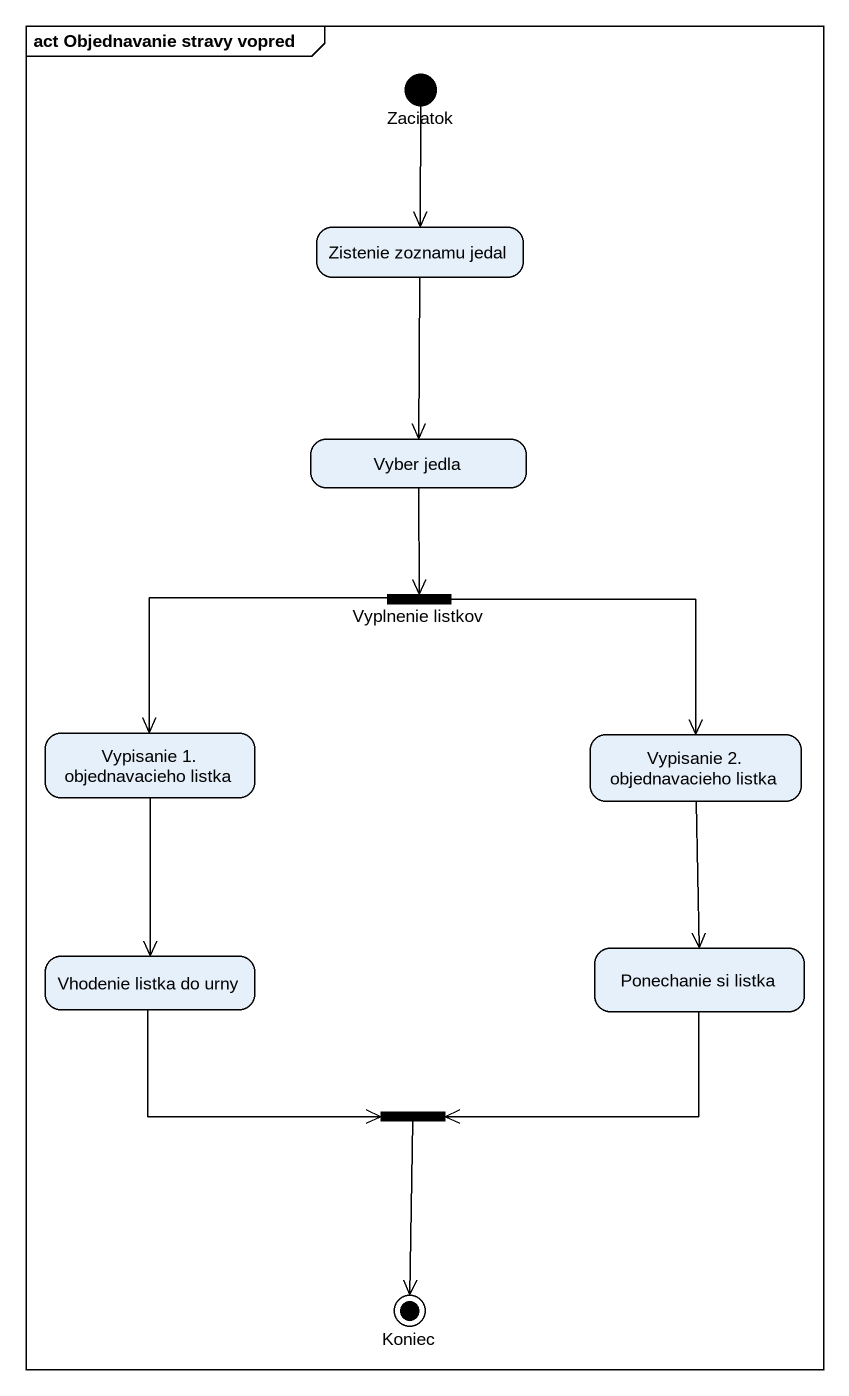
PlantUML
@startuml
mainframe act Objednavanie stravy vopred
hide empty description
state Zaciatok <<start>>
state "Zistenie zoznamu jedal" as Zistenie_zoznamu_jedal
state "Vyber jedla" as Vyber_jedla
state "Vyplnenie listkov" as Vyplnenie_listkov <<fork>>
state "Vypisanie 1. objednavacieho listka" as Vypisanie_1_objednavacieho
state "Vypisanie 2. objednavacieho listka" as Vypisanie_2_objednavacieho
state "Vhodenie listka do urny" as Vhodenie_listka_do_urny
state "Ponechanie si listka" as Ponechanie_si_listka
state fork1 <<join>>
state Koniec <<end>>
Zaciatok --> Zistenie_zoznamu_jedal
Zistenie_zoznamu_jedal --> Vyber_jedla
Vyber_jedla --> Vyplnenie_listkov
Vyplnenie_listkov --> Vypisanie_1_objednavacieho
Vyplnenie_listkov --> Vypisanie_2_objednavacieho
Vypisanie_1_objednavacieho --> Vhodenie_listka_do_urny
Vypisanie_2_objednavacieho --> Ponechanie_si_listka
Vhodenie_listka_do_urny -right-> fork1
Ponechanie_si_listka -left-> fork1
fork1 --> Koniec
@enduml
